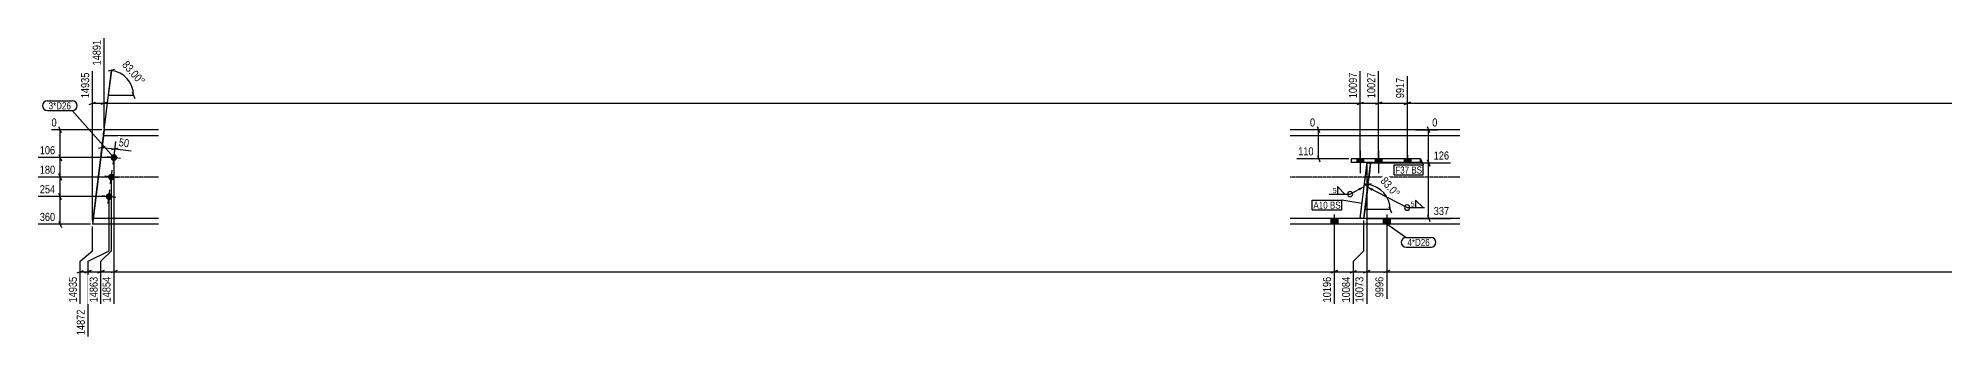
# Model space of a CAD drawing. Header units: millimetres. Extents: x 9 to 67370, y 9 to 4911.
# Drawn here: x 51995 to 59271, y 19 to 1157 of the extents above; entities that cross this region are included whole.
import ezdxf

# ---------------------------------------------------------------- set-up
doc = ezdxf.new("R2010")
doc.units = ezdxf.units.MM
doc.linetypes.add('DXK_LINE_DOT2', pattern=[3.9198, 1.9599, -1.9599])
doc.linetypes.add('DXK_LINE_DOT3', pattern=[5.9187, 2.979, -0.9799, 0.9799, -0.9799])
for name, color, linetype in [('MÅLSÆTNING', 7, 'Continuous'), ('STÅL', 7, 'Continuous'), ('TEKST', 7, 'Continuous')]:
    doc.layers.add(name, color=color, linetype=linetype)
doc.styles.add('Arial Narrow', font='ARIALN.TTF', dxfattribs={"height": 0.2})

msp = doc.modelspace()

# ---------------------------------------------------------------- hatches: boundary and pattern name
at = {"layer": 'STÅL', "linetype": 'Continuous'}
for points in [[(52270.7, 703.4, -1), (52296.5, 700.2, -1)], [(57052.7, 697.3), (57026.7, 697.3), (57026.7, 682.3), (57052.7, 682.3)], [(57122.7, 697.3), (57096.7, 697.3), (57096.7, 682.3), (57122.7, 682.3)], [(57206.7, 682.3), (57232.7, 682.3), (57232.7, 697.3), (57206.7, 697.3)], [(52261.6, 628.9, -1), (52287.4, 625.8, -1)], [(52252.5, 554.5, -1), (52278.3, 551.3, -1)], [(56953.8, 469.9), (56927.8, 469.9), (56927.8, 447.4), (56953.8, 447.4)], [(56953.8, 469.9), (56927.8, 469.9), (56927.8, 447.4), (56953.8, 447.4)], [(57153.8, 469.9), (57127.8, 469.9), (57127.8, 447.4), (57153.8, 447.4)], [(57153.8, 469.9), (57127.8, 469.9), (57127.8, 447.4), (57153.8, 447.4)]]:
    msp.add_hatch(color=96, dxfattribs=at).paths.add_polyline_path(points)
at = {"layer": 'TEKST', "linetype": 'Continuous'}
msp.add_hatch(color=3, dxfattribs=at).paths.add_polyline_path([(57033.2, 585.1), (57053.2, 590.1), (57037.8, 576.3)])

# ---------------------------------------------------------------- linework, layer by layer
at = {"layer": 'MÅLSÆTNING', "color": 7, "linetype": 'Continuous'}
for p, q in [((52246.2, 815.4), (52246.2, 1156.1)), ((52246.2, 815.4), (52246.2, 1156.1)), ((52202, 463.5), (52202, 1031.3)), ((52203, 455.3), (52274, 1033.9)), ((52286.5, 1037.2), (52261.5, 1030.6)), ((52274, 1033.9), (52262.3, 938.6)), ((57039.7, 697.8), (57039.7, 1031.3)), ((57109.7, 697.8), (57109.7, 1031.3)), ((57109.7, 697.8), (57109.7, 1031.3)), ((52353.5, 950.6), (52363.1, 926.6)), ((57219.7, 697.9), (57219.7, 1011.8)), ((57219.7, 697.9), (57219.7, 1011.8)), ((52190, 903.7), (52214, 913.3)), ((52202, 908.5), (52246.2, 908.5)), ((52258.2, 913.3), (52234.2, 903.7)), ((52258.2, 913.3), (52234.2, 903.7)), ((52358.3, 938.6), (52262.3, 938.6)), ((57027.7, 903.7), (57051.7, 913.3)), ((57039.7, 908.5), (57109.7, 908.5)), ((57121.7, 913.3), (57097.7, 903.7)), ((57121.7, 913.3), (57097.7, 903.7)), ((57109.7, 908.5), (57219.7, 908.5)), ((57231.7, 913.3), (57207.7, 903.7)), ((57207.7, 903.7), (57231.7, 913.3)), ((57219.7, 908.5), (59585.1, 908.5)), ((52238.2, 807.4), (52045.9, 807.4)), ((52083.8, 795.4), (52074.2, 819.4)), ((52079, 701.8), (52079, 807.4)), ((56948.2, 807.4), (56847.9, 807.4)), ((56885.8, 795.4), (56876.2, 819.4)), ((56881, 697.3), (56881, 807.4)), ((57250.2, 807.4), (57333.9, 807.4)), ((57305.6, 795.4), (57296, 819.4)), ((57300.8, 681.4), (57300.8, 807.4)), ((52225.5, 737.3), (52250.5, 743.9)), ((52235, 715.8), (52241.5, 768.8)), ((52238, 740.6), (52287.7, 734.5)), ((52300.1, 737.8), (52275.2, 731.2)), ((52284.6, 709.7), (52291.1, 762.7)), ((52074.2, 713.8), (52083.8, 689.8)), ((52074.2, 713.8), (52083.8, 689.8)), ((52079, 627.4), (52079, 701.8)), ((52283.6, 693.8), (52283.6, 144)), ((56996.7, 697.3), (56797.2, 697.3)), ((56876.2, 709.3), (56885.8, 685.3)), ((57064.5, 674.3), (57064.5, 144)), ((57072.4, 681.4), (57384.6, 681.4)), ((57072.4, 681.4), (57384.6, 681.4)), ((57296, 693.4), (57305.6, 669.4)), ((57305.6, 669.4), (57296, 693.4)), ((57300.8, 470.1), (57300.8, 681.4)), ((52266.5, 627.4), (51995.2, 627.4)), ((52266.5, 627.4), (51995.2, 627.4)), ((52083.8, 615.4), (52074.2, 639.4)), ((52074.2, 639.4), (52083.8, 615.4)), ((52079, 552.9), (52079, 627.4)), ((52274.5, 346.8), (52274.5, 619.4)), ((52274.5, 346.8), (52274.5, 619.4)), ((57054.5, 478.1), (57069.4, 598.8)), ((57081.9, 602.1), (57056.9, 595.5)), ((57069.4, 598.8), (57057.7, 503.5)), ((52257.4, 552.9), (51995.2, 552.9)), ((52257.4, 552.9), (51995.2, 552.9)), ((52083.8, 540.9), (52074.2, 564.9)), ((52083.8, 540.9), (52074.2, 564.9)), ((52079, 447.4), (52079, 552.9)), ((52265.4, 346.8), (52265.4, 544.9)), ((52265.4, 346.8), (52265.4, 544.9)), ((57148.9, 515.5), (57158.5, 491.5)), ((52194, 447.4), (51995.2, 447.4)), ((52074.2, 459.4), (52083.8, 435.4)), ((52202, 346.8), (52202, 439.4)), ((57053.5, 346.8), (57053.5, 461.9)), ((57053.5, 346.8), (57053.5, 461.9)), ((57153.7, 503.5), (57057.7, 503.5)), ((57061.6, 470.1), (57384.6, 470.1)), ((57296, 482.1), (57305.6, 458.1)), ((56940.8, 419.4), (56940.8, 144)), ((57140.8, 419.4), (57140.8, 163.5)), ((57140.8, 419.4), (57140.8, 163.5)), ((52155.4, 306.8), (52202, 346.8)), ((52155.4, 144), (52155.4, 306.8)), ((52185.4, 306.8), (52265.4, 346.8)), ((52185.4, 306.8), (52265.4, 346.8)), ((52185.4, 19.2), (52185.4, 306.8)), ((52234.5, 306.8), (52274.5, 346.8)), ((52234.5, 306.8), (52274.5, 346.8)), ((52234.5, 144), (52234.5, 306.8)), ((57013.5, 306.8), (57053.5, 346.8)), ((57013.5, 306.8), (57053.5, 346.8)), ((57013.5, 144), (57013.5, 306.8)), ((52143.4, 262), (52167.4, 271.6)), ((52155.4, 266.8), (52185.4, 266.8)), ((52197.4, 271.6), (52173.4, 262)), ((52222.5, 262), (52246.5, 271.6)), ((52234.5, 266.8), (52283.6, 266.8)), ((52295.6, 271.6), (52271.6, 262)), ((56952.8, 271.6), (56928.8, 262)), ((57001.5, 262), (57025.5, 271.6)), ((57052.5, 262), (57076.5, 271.6)), ((57064.5, 266.8), (57140.8, 266.8)), ((57152.8, 271.6), (57128.8, 262)), ((57152.8, 271.6), (57128.8, 262)), ((57140.8, 266.8), (61898.2, 266.8))]:
    msp.add_line(p, q, dxfattribs=at)
for centre, start in [((52262.3, 938.6), 360), ((57057.7, 503.5), 0)]:
    msp.add_arc(centre, 96, start, 83, dxfattribs=at)
at = {"layer": 'STÅL', "color": 2, "linetype": 'Continuous'}
for p, q in [((52246.2, 807.4), (52243.5, 784.9)), ((52454.3, 807.4), (52246.2, 807.4)), ((57419.7, 807.4), (56772.8, 807.4)), ((52243.5, 784.9), (52208.1, 496.9)), ((52454.3, 784.9), (52243.5, 784.9)), ((57419.7, 784.9), (56772.8, 784.9)), ((57004.7, 697.3), (57004.7, 682.3)), ((57269.7, 697.3), (57004.7, 697.3)), ((57269.7, 682.3), (57004.7, 682.3)), ((57064.4, 681.4), (57038.7, 472)), ((57053.6, 470.1), (57079.3, 679.6)), ((57079.3, 679.6), (57064.4, 681.4)), ((57269.7, 682.3), (57269.7, 697.3)), ((57054.5, 601), (57069.4, 599.2)), ((52208.1, 496.9), (52202, 447.4)), ((52454.3, 447.4), (52202, 447.4)), ((52454.3, 469.9), (52204.8, 469.9)), ((57419.7, 469.9), (56772.8, 469.9)), ((57419.7, 447.4), (56772.8, 447.4)), ((57038.7, 472), (57053.6, 470.1))]:
    msp.add_line(p, q, dxfattribs=at)
at = {"layer": 'STÅL', "color": 7, "linetype": 'DXK_LINE_DOT2'}
for p, q in [((52243.5, 784.9), (52246.2, 807.4)), ((57269.7, 697.3), (57004.7, 697.3)), ((57004.7, 697.3), (57004.7, 682.3)), ((57269.7, 682.3), (57004.7, 682.3)), ((57064.4, 681.4), (57038.7, 472)), ((57079.3, 679.6), (57053.6, 470.1)), ((57064.4, 681.4), (57079.3, 679.6)), ((57269.7, 697.3), (57269.7, 682.3)), ((57069.4, 599.2), (57054.5, 601)), ((57038.7, 472), (57053.6, 470.1))]:
    msp.add_line(p, q, dxfattribs=at)
at = {"layer": 'STÅL', "color": 96, "linetype": 'Continuous'}
for p, q in [((52280.5, 676), (52286.8, 727.6)), ((52309.4, 698.6), (52257.8, 705)), ((57026.7, 697.3), (57026.7, 682.3)), ((57039.7, 727.3), (57039.7, 642.3)), ((57052.7, 697.3), (57052.7, 682.3)), ((57096.7, 697.3), (57096.7, 682.3)), ((57109.7, 727.3), (57109.7, 642.3)), ((57122.7, 697.3), (57122.7, 682.3)), ((57206.7, 697.3), (57206.7, 682.3)), ((57219.7, 712.3), (57219.7, 682.3)), ((57232.7, 697.3), (57232.7, 682.3)), ((52300.3, 624.2), (52248.7, 630.5)), ((52271.3, 601.5), (52277.7, 653.2)), ((52291.2, 549.7), (52239.6, 556.1)), ((52262.2, 527.1), (52268.5, 578.7)), ((56927.8, 469.9), (56927.8, 447.4)), ((56927.8, 469.9), (56927.8, 447.4)), ((56940.8, 484.9), (56940.8, 379.9)), ((56940.8, 484.9), (56940.8, 379.9)), ((56953.8, 469.9), (56953.8, 447.4)), ((56953.8, 469.9), (56953.8, 447.4)), ((57127.8, 469.9), (57127.8, 447.4)), ((57127.8, 469.9), (57127.8, 447.4)), ((57140.8, 484.9), (57140.8, 379.9)), ((57140.8, 484.9), (57140.8, 379.9)), ((57153.8, 469.9), (57153.8, 447.4)), ((57153.8, 469.9), (57153.8, 447.4))]:
    msp.add_line(p, q, dxfattribs=at)
at = {"layer": 'STÅL', "color": 96, "linetype": 'DXK_LINE_DOT2'}
for p, q in [((57026.7, 697.3), (57026.7, 682.3)), ((57039.7, 727.3), (57039.7, 642.3)), ((57052.7, 697.3), (57052.7, 682.3)), ((57096.7, 697.3), (57096.7, 682.3)), ((57109.7, 727.3), (57109.7, 642.3)), ((57122.7, 697.3), (57122.7, 682.3)), ((57206.7, 697.3), (57206.7, 682.3)), ((57219.7, 712.3), (57219.7, 682.3)), ((57232.7, 697.3), (57232.7, 682.3))]:
    msp.add_line(p, q, dxfattribs=at)
at = {"layer": 'STÅL', "color": 7, "linetype": 'DXK_LINE_DOT3'}
for p, q in [((52454.3, 627.4), (52144.1, 627.4)), ((57419.7, 627.4), (56772.8, 627.4))]:
    msp.add_line(p, q, dxfattribs=at)
at = {"layer": 'TEKST', "color": 3, "linetype": 'Continuous'}
msp.add_line((57053.2, 590.1), (57001, 562.4), dxfattribs=at)
for start, end in [(90, 270), (270, 90)]:
    msp.add_arc((57001, 562.4), 10, start, end, dxfattribs=at)

# ---------------------------------------------------------------- wipeouts: each hides what was drawn before it
at = {"color": 0}
for points in [[(56948.6, 564.8), (56948.6, 588), (56933.2, 588), (56933.2, 564.8)], [(57305, 364.9), (57305, 392.9), (57219.7, 392.9), (57219.7, 364.9)]]:
    msp.add_wipeout(points, dxfattribs=at).dxf.layer = 'TEKST'

# ---------------------------------------------------------------- next in the draw order: linework, layer by layer
at = {"layer": 'TEKST', "color": 3, "linetype": 'Continuous'}
for p, q in [((56981.3, 562.4), (56952.7, 591)), ((56952.7, 591), (56952.7, 562.4)), ((56920.8, 562.4), (57001, 562.4)), ((56952.7, 562.4), (56981.3, 562.4))]:
    msp.add_line(p, q, dxfattribs=at)

# ---------------------------------------------------------------- next in the draw order: texts
at = {"layer": 'TEKST', "color": 3, "style": 'Arial Narrow'}
msp.add_text('5', height=19.1, dxfattribs=at).set_placement((56934.8, 566.4))

# ---------------------------------------------------------------- next in the draw order: wipeouts: each hides what was drawn before it
at = {"color": 0, "linetype": 'Continuous'}
for points in [[(52239.8, 1156.7), (52195, 1156.7), (52195, 1046.4), (52239.8, 1046.4)], [(57103.3, 1031.9), (57058.5, 1031.9), (57058.5, 921.6), (57103.3, 921.6)], [(57213.3, 1012.4), (57168.5, 1012.4), (57168.5, 921.6), (57213.3, 921.6)], [(52071.8, 813.8), (52071.8, 858.6), (52039.5, 858.6), (52039.5, 813.8)], [(56873.8, 813.8), (56873.8, 858.6), (56841.5, 858.6), (56841.5, 813.8)], [(57340.3, 813.8), (57340.3, 858.6), (57308, 858.6), (57308, 813.8)], [(56868, 703.7), (56868, 748.5), (56796.7, 748.5), (56796.7, 703.7)], [(57385.1, 687.8), (57385.1, 732.6), (57313.8, 732.6), (57313.8, 687.8)], [(57385.1, 476.5), (57385.1, 521.3), (57313.8, 521.3), (57313.8, 476.5)], [(52065.9, 453.8), (52065.9, 498.6), (51994.6, 498.6), (51994.6, 453.8)], [(52277.2, 253.7), (52232.4, 253.7), (52232.4, 143.4), (52277.2, 143.4)], [(57134.4, 253.7), (57089.6, 253.7), (57089.6, 162.9), (57134.4, 162.9)], [(52179, 128.9), (52134.2, 128.9), (52134.2, 18.6), (52179, 18.6)]]:
    msp.add_wipeout(points, dxfattribs=at).dxf.layer = 'MÅLSÆTNING'
at = {"color": 0}
for points, layer in [([(52381.9, 965.9), (52415.5, 995.6), (52337.5, 1083.7), (52304, 1054)], 'MÅLSÆTNING'), ([(52345.4, 733.5), (52350.8, 777.9), (52299.4, 784.2), (52293.9, 739.8)], 'MÅLSÆTNING'), ([(57170.8, 538.1), (57204.3, 567.8), (57139.3, 641.3), (57105.7, 611.6)], 'MÅLSÆTNING'), ([(57305, 364.9), (57305, 392.9), (57219.7, 392.9), (57219.7, 364.9)], 'TEKST')]:
    msp.add_wipeout(points, dxfattribs=at).dxf.layer = layer

# ---------------------------------------------------------------- next in the draw order: hatches: boundary and pattern name
at = {"layer": 'TEKST', "linetype": 'Continuous'}
msp.add_hatch(color=3, dxfattribs=at).paths.add_polyline_path([(57083.6, 574.7), (57068.1, 588.3), (57088.1, 583.6)])

# ---------------------------------------------------------------- next in the draw order: linework, layer by layer
at = {"layer": 'MÅLSÆTNING', "color": 7, "linetype": 'Continuous'}
for p, q in [((57039.7, 697.8), (57039.7, 1031.3)), ((52246.2, 908.5), (57039.7, 908.5)), ((57027.7, 903.7), (57051.7, 913.3)), ((52287.7, 734.5), (52350.2, 726.8)), ((52287.7, 734.5), (52350.2, 726.8)), ((52275.6, 701.8), (51995.2, 701.8)), ((52275.6, 701.8), (51995.2, 701.8)), ((52283.6, 693.8), (52283.6, 144)), ((57064.5, 674.3), (57064.5, 144)), ((52185.4, 19.2), (52185.4, 306.8)), ((52234.5, 144), (52234.5, 306.8)), ((52185.4, 266.8), (52234.5, 266.8)), ((52246.5, 271.6), (52222.5, 262)), ((52295.6, 271.6), (52271.6, 262)), ((57013.5, 266.8), (57064.5, 266.8)), ((57076.5, 271.6), (57052.5, 262))]:
    msp.add_line(p, q, dxfattribs=at)
at = {"layer": 'TEKST', "color": 7, "linetype": 'Continuous'}
for p, q in [((57140.8, 448.6), (57214.9, 397.7)), ((57214.9, 397.7), (57309.8, 397.7)), ((57214.9, 360.1), (57309.8, 360.1))]:
    msp.add_line(p, q, dxfattribs=at)
for centre, start, end in [((57214.9, 378.9), 90, 270), ((57309.8, 378.9), 270, 90)]:
    msp.add_arc(centre, 18.8, start, end, dxfattribs=at)

# ---------------------------------------------------------------- next in the draw order: texts
at = {"layer": 'MÅLSÆTNING', "color": 3, "style": 'Arial Narrow'}
for s, rotation, p in [('83.00°', -48.50088, (52313, 1053.5)), ('50', -7.00154, (52301.1, 745.3)), ('83.0°', -48.50088, (57114.8, 611))]:
    msp.add_text(s, height=30.54, rotation=rotation, dxfattribs=at).set_placement(p)
at = {"layer": 'MÅLSÆTNING', "color": 3, "linetype": 'Continuous', "style": 'Arial Narrow'}
for s, p in [('10027', (57096.9, 928)), ('9917', (57206.9, 928)), ('14854', (52270.8, 149.8)), ('9996', (57128, 169.3))]:
    msp.add_text(s, height=30.54, rotation=90.00021, dxfattribs=at).set_placement(p)
for s, height, p in [('0', 30.5, (52045.9, 820.2)), ('0', 30.5, (56847.9, 820.2)), ('0', 30.5, (57314.4, 820.2)), ('110', 30.54, (56803.1, 710.1)), ('126', 30.54, (57320.2, 694.2)), ('337', 30.54, (57320.2, 482.9)), ('360', 30.54, (52001, 460.2))]:
    msp.add_text(s, height=height, dxfattribs=at).set_placement(p)
at = {"layer": 'TEKST', "color": 3, "style": 'Arial Narrow'}
msp.add_text('4*D26', height=26.72, dxfattribs=at).set_placement((57219.7, 364.9))

# ---------------------------------------------------------------- next in the draw order: wipeouts: each hides what was drawn before it
at = {"color": 0, "linetype": 'Continuous'}
for points in [[(52195.6, 1031.9), (52150.8, 1031.9), (52150.8, 921.6), (52195.6, 921.6)], [(52149, 253.7), (52104.2, 253.7), (52104.2, 143.4), (52149, 143.4)]]:
    msp.add_wipeout(points, dxfattribs=at).dxf.layer = 'MÅLSÆTNING'
at = {"color": 0}
for points in [[(56915.6, 507), (56915.6, 535), (56861, 535), (56861, 507)], [(57246.6, 513.4), (57246.6, 536.6), (57231.2, 536.6), (57231.2, 513.4)]]:
    msp.add_wipeout(points, dxfattribs=at).dxf.layer = 'TEKST'

# ---------------------------------------------------------------- next in the draw order: linework, layer by layer
at = {"layer": 'MÅLSÆTNING', "color": 7, "linetype": 'Continuous'}
msp.add_line((52173.4, 262), (52197.4, 271.6), dxfattribs=at)
at = {"layer": 'TEKST', "color": 3, "linetype": 'Continuous'}
for p, q in [((57068.1, 588.3), (57218.8, 511)), ((57218.8, 511), (57285, 511)), ((57279.3, 511), (57250.7, 539.6)), ((57250.7, 539.6), (57250.7, 511)), ((57250.7, 511), (57279.3, 511))]:
    msp.add_line(p, q, dxfattribs=at)
for start, end in [(90, 270), (270, 90)]:
    msp.add_arc((57218.8, 511), 10, start, end, dxfattribs=at)

# ---------------------------------------------------------------- next in the draw order: texts
at = {"layer": 'MÅLSÆTNING', "color": 3, "linetype": 'Continuous', "style": 'Arial Narrow'}
for s, p in [('14891', (52233.4, 1052.8)), ('14935', (52189.2, 928)), ('14935', (52142.6, 149.8)), ('14872', (52172.6, 25))]:
    msp.add_text(s, height=30.54, rotation=90.00021, dxfattribs=at).set_placement(p)
at = {"layer": 'TEKST', "color": 3, "style": 'Arial Narrow'}
msp.add_text('5', height=19.1, dxfattribs=at).set_placement((57232.8, 515))

# ---------------------------------------------------------------- next in the draw order: wipeouts: each hides what was drawn before it
at = {"color": 0, "linetype": 'Continuous'}
for points in [[(57033.3, 1031.9), (56988.5, 1031.9), (56988.5, 921.6), (57033.3, 921.6)], [(52065.9, 708.2), (52065.9, 753), (51994.6, 753), (51994.6, 708.2)], [(57058.1, 253.7), (57013.3, 253.7), (57013.3, 143.4), (57058.1, 143.4)]]:
    msp.add_wipeout(points, dxfattribs=at).dxf.layer = 'MÅLSÆTNING'
at = {"color": 0}
for points in [[(52119.8, 885.7), (52119.8, 913.7), (52034.6, 913.7), (52034.6, 885.7)], [(57226.3, 640.9), (57226.3, 668.9), (57173.4, 668.9), (57173.4, 640.9)], [(56915.6, 507), (56915.6, 535), (56861, 535), (56861, 507)]]:
    msp.add_wipeout(points, dxfattribs=at).dxf.layer = 'TEKST'

# ---------------------------------------------------------------- next in the draw order: linework, layer by layer
at = {"layer": 'MÅLSÆTNING', "color": 7, "linetype": 'Continuous'}
for p, q in [((57013.5, 144), (57013.5, 306.8)), ((56940.8, 266.8), (57013.5, 266.8)), ((57001.5, 262), (57025.5, 271.6))]:
    msp.add_line(p, q, dxfattribs=at)
at = {"layer": 'TEKST', "color": 7, "linetype": 'Continuous'}
msp.add_line((56856.2, 502.2), (56856.2, 539.8), dxfattribs=at)

# ---------------------------------------------------------------- next in the draw order: texts
at = {"layer": 'MÅLSÆTNING', "color": 3, "linetype": 'Continuous', "style": 'Arial Narrow'}
for s, p in [('10097', (57026.9, 928)), ('10073', (57051.7, 149.8))]:
    msp.add_text(s, height=30.54, rotation=90.00021, dxfattribs=at).set_placement(p)
msp.add_text('106', height=30.54, dxfattribs=at).set_placement((52001, 714.6))

# ---------------------------------------------------------------- next in the draw order: wipeouts: each hides what was drawn before it
at = {"color": 0, "linetype": 'Continuous'}
msp.add_wipeout([(52228.1, 253.7), (52183.3, 253.7), (52183.3, 143.4), (52228.1, 143.4)], dxfattribs=at).dxf.layer = 'MÅLSÆTNING'
at = {"color": 0}
for points in [[(52119.8, 885.7), (52119.8, 913.7), (52034.6, 913.7), (52034.6, 885.7)], [(57226.3, 640.9), (57226.3, 668.9), (57173.4, 668.9), (57173.4, 640.9)], [(56964.9, 507), (56964.9, 535), (56924, 535), (56924, 507)]]:
    msp.add_wipeout(points, dxfattribs=at).dxf.layer = 'TEKST'

# ---------------------------------------------------------------- next in the draw order: linework, layer by layer
at = {"layer": 'TEKST', "color": 7, "linetype": 'Continuous'}
for p, q in [((52029.8, 918.5), (52124.6, 918.5)), ((52029.8, 880.9), (52124.6, 880.9)), ((52283.6, 701.8), (52124.6, 880.9)), ((57168.6, 636.1), (57168.6, 673.7))]:
    msp.add_line(p, q, dxfattribs=at)
for centre, start, end in [((52029.8, 899.7), 90, 270), ((52124.6, 899.7), 270, 90)]:
    msp.add_arc(centre, 18.8, start, end, dxfattribs=at)

# ---------------------------------------------------------------- next in the draw order: texts
at = {"layer": 'MÅLSÆTNING', "color": 3, "linetype": 'Continuous', "style": 'Arial Narrow'}
msp.add_text('14863', height=30.54, rotation=90.00021, dxfattribs=at).set_placement((52221.7, 149.8))
at = {"layer": 'TEKST', "color": 3, "style": 'Arial Narrow'}
msp.add_text('3*D26', height=26.72, dxfattribs=at).set_placement((52034.6, 885.7))

# ---------------------------------------------------------------- next in the draw order: wipeouts: each hides what was drawn before it
at = {"color": 0, "linetype": 'Continuous'}
for points in [[(52065.9, 633.8), (52065.9, 678.6), (51994.6, 678.6), (51994.6, 633.8)], [(57007.1, 253.7), (56962.3, 253.7), (56962.3, 143.4), (57007.1, 143.4)]]:
    msp.add_wipeout(points, dxfattribs=at).dxf.layer = 'MÅLSÆTNING'
at = {"color": 0}
for points in [[(57275.6, 640.9), (57275.6, 668.9), (57234.7, 668.9), (57234.7, 640.9)], [(56964.9, 507), (56964.9, 535), (56924, 535), (56924, 507)]]:
    msp.add_wipeout(points, dxfattribs=at).dxf.layer = 'TEKST'

# ---------------------------------------------------------------- next in the draw order: linework, layer by layer
at = {"layer": 'MÅLSÆTNING', "color": 7, "linetype": 'Continuous'}
for p, q in [((56940.8, 419.4), (56940.8, 144)), ((52283.6, 266.8), (56940.8, 266.8)), ((56928.8, 262), (56952.8, 271.6))]:
    msp.add_line(p, q, dxfattribs=at)
at = {"layer": 'TEKST', "color": 7, "linetype": 'Continuous'}
for p, q in [((56856.2, 539.8), (56969.7, 539.8)), ((57045.4, 526.6), (56969.7, 539.8)), ((56969.7, 502.2), (56969.7, 539.8)), ((56856.2, 502.2), (56969.7, 502.2))]:
    msp.add_line(p, q, dxfattribs=at)

# ---------------------------------------------------------------- next in the draw order: texts
at = {"layer": 'MÅLSÆTNING', "color": 3, "linetype": 'Continuous', "style": 'Arial Narrow'}
msp.add_text('180', height=30.54, dxfattribs=at).set_placement((52001, 640.2))
msp.add_text('10084', height=30.54, rotation=90.00021, dxfattribs=at).set_placement((57000.7, 149.8))
at = {"layer": 'TEKST', "color": 3, "style": 'Arial Narrow'}
for s, p in [('A10', (56861, 507)), ('BS', (56924, 507))]:
    msp.add_text(s, height=26.72, dxfattribs=at).set_placement(p)

# ---------------------------------------------------------------- next in the draw order: wipeouts: each hides what was drawn before it
at = {"color": 0}
msp.add_wipeout([(57275.6, 640.9), (57275.6, 668.9), (57234.7, 668.9), (57234.7, 640.9)], dxfattribs=at).dxf.layer = 'TEKST'

# ---------------------------------------------------------------- next in the draw order: linework, layer by layer
at = {"layer": 'TEKST', "color": 7, "linetype": 'Continuous'}
for p, q in [((57168.6, 673.7), (57280.4, 673.7)), ((57269.7, 697.3), (57280.4, 673.7)), ((57280.4, 636.1), (57280.4, 673.7)), ((57168.6, 636.1), (57280.4, 636.1))]:
    msp.add_line(p, q, dxfattribs=at)

# ---------------------------------------------------------------- next in the draw order: texts
at = {"layer": 'TEKST', "color": 3, "style": 'Arial Narrow'}
for s, p in [('F37', (57173.4, 640.9)), ('BS', (57234.7, 640.9))]:
    msp.add_text(s, height=26.72, dxfattribs=at).set_placement(p)

# ---------------------------------------------------------------- next in the draw order: wipeouts: each hides what was drawn before it
at = {"color": 0, "linetype": 'Continuous'}
for points in [[(52065.9, 559.3), (52065.9, 604.1), (51994.6, 604.1), (51994.6, 559.3)], [(56934.4, 253.7), (56889.6, 253.7), (56889.6, 143.4), (56934.4, 143.4)]]:
    msp.add_wipeout(points, dxfattribs=at).dxf.layer = 'MÅLSÆTNING'

# ---------------------------------------------------------------- next in the draw order: texts
at = {"layer": 'MÅLSÆTNING', "color": 3, "linetype": 'Continuous', "style": 'Arial Narrow'}
msp.add_text('254', height=30.54, dxfattribs=at).set_placement((52001, 565.7))
msp.add_text('10196', height=30.54, rotation=90.00021, dxfattribs=at).set_placement((56928, 149.8))

doc.saveas('drawing.dxf')
